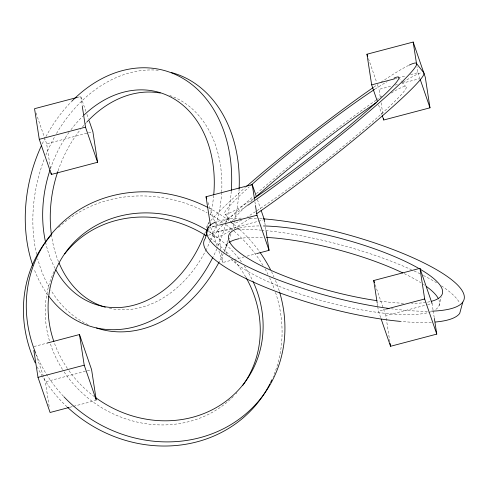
<?xml version="1.0" encoding="UTF-8"?>
<svg xmlns="http://www.w3.org/2000/svg" width="488" height="488" viewBox="0 0 488 488"><rect width="100%" height="100%" fill="white"/><g stroke="black" fill="none" stroke-linecap="round" stroke-linejoin="round"><path stroke-width="0.37" stroke-dasharray="2.44 1.83" d="M225.913 246.202L227.432 240.572M439.054 305.653L441.335 297.21M77.104 97.472L80.776 96.508L85.955 111.557M50.447 168.47L46.647 143.808L87.73 132.98M88.462 132.785L92.866 131.626M394.42 78.879L397.354 78.104M398.086 77.915L406.156 75.786M410.56 74.627L417.899 72.694L416.978 66.716M380.201 96.819L379.048 89.347L390.79 86.254M395.189 85.095L397.391 84.516M401.795 83.35L419.399 78.714M218.819 225.273L210.749 227.402L217.41 246.751M220.887 249.813L218.124 231.873L257.743 221.43M258.475 221.241L263.611 219.887M218.892 251.052L222.845 262.52L233.111 259.811M233.85 259.622L244.116 256.914M247.056 256.139L255.858 253.821M34.008 346.529L47.214 343.046M49.166 406.504L45.366 381.836L90.121 370.044M380.67 317.621L378.45 311.167L385.788 309.233M389.851 341.801L385.825 315.638L426.909 304.811M427.647 304.622L432.045 303.457L433.082 310.185M69.894 407.266L72.834 406.492M73.566 406.297L96.307 400.306M398.647 77.568L401.417 81.106M401.88 81.691L405.577 86.407M225.206 214.226L232.599 223.65M207.504 228.488L214.439 237.327M417.899 72.694L419.869 78.428M368.44 58.529L376.584 82.179M377.566 85.046L379.048 89.347M378.584 104.944L382.043 114.979M375.211 284.821L385.825 315.638M257.432 199.623L260.641 208.943M208.004 202.489L214.421 221.125M214.665 221.839L218.124 231.873M86.943 114.424L88.426 118.724M36.033 112.984L46.647 143.808M35.746 353.885L45.366 381.836M433.198 310.935L434.235 317.664M381.122 102.803L382.848 114.015M377.303 303.695L377.645 305.933M377.761 306.684L378.45 311.167M264.807 222.68L265.38 226.42M265.496 227.164L266.07 230.903M254.901 201.764L255.358 204.753M221.345 252.802L222.845 262.52M80.776 96.508L82.155 105.475M250.472 217.929A133.145 9.931 -38.1 0 1 232.794 229.311M222.766 224.944A133.145 9.931 -38.1 0 0 232.264 229.628A133.145 100.394 -74.1 0 0 234.582 220.875M225.084 222.534A133.145 9.931 -38.1 0 1 252.851 196.762M256.468 193.614A133.145 9.931 -38.1 0 1 375.827 100.308M376.449 99.869A133.145 9.931 -38.1 0 1 381.951 96.051M403.186 82.094A133.145 9.931 -38.1 0 1 421.852 72.566M431.38 322.306A133.145 32.147 15.1 0 1 400.489 321.403M208.62 235.393A133.145 32.147 15.1 0 1 232.264 229.628A133.145 120.975 34.7 0 0 225.755 224.486M237.748 229.378A133.145 32.147 15.1 0 1 260.842 230.135M261.562 230.196A133.145 32.147 15.1 0 1 411.469 269.718M414.123 270.938A133.145 32.147 15.1 0 1 419.918 273.707M423.407 275.458A133.145 32.147 15.1 0 1 436.565 282.759M441.451 285.858A133.145 32.147 15.1 0 1 459.842 303.286M67.039 406.827A133.145 120.975 34.7 0 1 42.761 376.98M42.364 376.327A133.145 120.975 34.7 0 1 37.222 366.97M58.603 227.439A133.145 120.975 34.7 0 1 207.162 212.695M209.816 214.147A133.145 120.975 34.7 0 1 223.303 222.699M233.978 231.086A133.145 120.975 34.7 0 1 263.136 265.625M265.057 268.931A133.145 120.975 34.7 0 1 267.93 274.305M269.602 277.702A133.145 120.975 34.7 0 1 274.518 289.543M275.519 292.434A133.145 120.975 34.7 0 1 273.06 377.078M239.12 188.777A133.145 100.394 -74.1 0 1 234.758 220.137M230.94 233.941A133.145 100.394 -74.1 0 1 229.244 238.961M228.207 241.816A133.145 100.394 -74.1 0 1 223.571 253.01M223.254 253.699A133.145 100.394 -74.1 0 1 219.643 261.068M88.108 324.66A133.145 100.394 -74.1 0 1 50.746 289.964M49.251 287.408A133.145 100.394 -74.1 0 1 37.716 258.86M36.606 254.407A133.145 100.394 -74.1 0 1 44.463 158.576M45.86 155.044A133.145 100.394 -74.1 0 1 54.998 136.103M56.504 133.48A133.145 100.394 -74.1 0 1 159.484 70.351M391.266 93.013A110.691 8.259 -38.1 0 1 373.979 120.487A110.691 8.259 -38.1 0 1 256.151 211.231M255.541 211.627A110.691 8.259 -38.1 0 1 247.629 216.611M241.694 220.051A110.691 8.259 -38.1 0 1 247.355 204.856M250.381 202.008A110.691 8.259 -38.1 0 1 253.9 198.762M247.062 205.796A133.145 9.931 -38.1 0 1 208.931 228.067M206.833 227.597A133.145 9.931 -38.1 0 1 209.254 222.54M210.749 220.667A133.145 9.931 -38.1 0 1 245.458 187.337M373.954 87.041A133.145 9.931 -38.1 0 1 378.06 84.229M381.024 82.228A133.145 9.931 -38.1 0 1 408.773 65.325M253.187 198.872A110.691 8.259 -38.1 0 1 249.197 186.892M375.241 89.005A110.691 8.259 -38.1 0 1 387.252 81.606M438.889 299.827A110.691 26.724 15.1 0 1 435.144 309.825M430.995 311.747A110.691 26.724 15.1 0 1 327.607 302.286A110.691 26.724 15.1 0 1 230.562 258.542M226.847 253.644A110.691 26.724 15.1 0 1 228.482 242.963M238.76 238.791A110.691 26.724 15.1 0 1 263.679 237.302M404.247 273.628A110.691 26.724 15.1 0 1 420.808 282.717M423.377 284.382A110.691 26.724 15.1 0 1 424.597 285.212M427.348 311.271A133.145 32.147 15.1 0 1 391.358 308.782M217.782 221.332A133.145 32.147 15.1 0 1 241.505 218.106M249.844 218.124A133.145 32.147 15.1 0 1 258.823 218.52M259.665 218.569A133.145 32.147 15.1 0 1 263.172 218.825M429.995 301.645A110.691 26.724 15.1 0 1 411.469 303.414M403.509 303.261A110.691 26.724 15.1 0 1 378.371 300.858M239.626 228.055A110.691 26.724 15.1 0 1 261.129 225.926M236.948 392.651A110.691 100.577 34.7 0 1 235.936 393.773M233.319 396.512A110.691 100.577 34.7 0 1 62.867 370.026M62.458 369.385A110.691 100.577 34.7 0 1 50.307 343.564M49.422 340.667A110.691 100.577 34.7 0 1 54.766 269.864M210.139 238.382A110.691 100.577 34.7 0 1 230.196 255.846M234.649 260.97A110.691 100.577 34.7 0 1 245.763 277.08M63.458 396.268A133.145 120.975 34.7 0 1 36.027 353.946M208.687 207.87A133.145 120.975 34.7 0 1 229.824 221.271M230.421 221.735A133.145 120.975 34.7 0 1 237.4 227.451M239.651 229.458A133.145 120.975 34.7 0 1 259.701 251.942M271.468 271.535A133.145 120.975 34.7 0 1 274.012 277.001M275.464 280.441A133.145 120.975 34.7 0 1 279.313 291.22M94.532 396.781A110.691 100.577 34.7 0 1 67.82 369.038M67.393 368.416A110.691 100.577 34.7 0 1 54.137 342.32M208.541 231.306A110.691 100.577 34.7 0 1 242.085 262.806M244.244 265.911A110.691 100.577 34.7 0 1 252.741 280.862M169.726 95.496A110.691 83.46 -74.1 0 1 221.698 191.656M221.662 192.394A110.691 83.46 -74.1 0 1 210.828 239.584M210.535 240.285A110.691 83.46 -74.1 0 1 206.753 248.551M206.406 249.24A110.691 83.46 -74.1 0 1 108.183 308.001M58.523 261.714A110.691 83.46 -74.1 0 1 51.569 235.71M58.066 170.8A110.691 83.46 -74.1 0 1 80.435 129.479M82.356 127.118A110.691 83.46 -74.1 0 1 84.326 124.818M84.827 124.251A110.691 83.46 -74.1 0 1 86.352 122.573M231.263 191.15A133.145 100.394 -74.1 0 1 226.078 222.382M225.889 223.114A133.145 100.394 -74.1 0 1 217.209 248.087M216.904 248.776A133.145 100.394 -74.1 0 1 213.067 256.92M47.964 295.033A133.145 100.394 -74.1 0 1 33.989 268.778M42.242 143.905A133.145 100.394 -74.1 0 1 44.56 139.232M45.951 136.591A133.145 100.394 -74.1 0 1 71.126 101.937M213.677 195.462A110.691 83.46 -74.1 0 1 210.121 216.416M208.553 222.278A110.691 83.46 -74.1 0 1 206.967 227.39M205.454 231.727A110.691 83.46 -74.1 0 1 204.649 233.88M55.126 268.516A110.691 83.46 -74.1 0 1 45.774 243.14M50.477 168.635A110.691 83.46 -74.1 0 1 69.217 132.102M70.986 129.71A110.691 83.46 -74.1 0 1 82.936 116.12"/><path stroke-width="0.73" d="M208.284 227.243L205.241 238.498A133.145 32.147 15.1 0 0 261.354 285.584A133.145 32.147 15.1 0 0 400.489 321.403M462.77 302.103L459.726 313.357A133.145 32.147 15.1 0 1 435.278 322.025M77.104 97.472L34.55 108.69L39.272 139.336L51.362 174.454L97.588 162.272L92.866 131.626L89.164 120.871M39.272 139.336L85.492 127.154L82.271 106.225M377.352 101.358L371.673 84.875L366.958 54.229L413.177 42.047L425.268 77.165L429.989 107.811L383.769 119.993L382.287 115.693M371.673 84.875L394.42 78.879M210.517 225.907L206.034 196.756L252.253 184.574L256.45 196.756M219.551 225.078L256.969 215.22L255.474 205.503M256.59 253.626L269.065 250.338L266.07 230.903M47.214 343.046L79.495 334.536L91.591 369.66L96.191 399.556M377.187 302.944L373.735 280.521L419.954 268.339L432.045 303.457M69.162 407.456L50.087 412.488L37.997 377.364L84.217 365.183L79.495 334.536M386.52 309.044L424.67 298.985L419.954 268.339M381.165 319.054L390.546 346.285L436.766 334.109L434.35 318.408M416.343 63.306L423.743 72.73A133.145 9.931 -38.1 0 1 369.764 126.66A133.145 9.931 -38.1 0 1 256.828 213.591M420.119 79.141L429.989 107.811M366.958 54.229L367.696 56.376M424.67 298.985L436.766 334.109M373.735 280.521L374.473 282.674M261.135 210.377L264.344 219.691L264.691 221.936M256.969 215.22L269.065 250.338M206.034 196.756L206.772 198.903M85.492 127.154L97.588 162.272M84.217 365.183L96.063 399.587M413.177 42.047L416.63 64.471M383.537 118.499L383.769 119.993M390.083 343.296L390.546 346.285M252.253 184.574L254.553 199.525M51.136 172.959L51.362 174.454M33.849 350.457L37.997 377.364M255.499 197.311A110.691 8.259 -38.1 0 1 376.279 102.645M409.316 65.069A133.145 9.931 -38.1 0 1 374.76 106.634A133.145 9.931 -38.1 0 1 247.648 205.393M246.654 186.294A133.145 9.931 -38.1 0 1 373.357 87.456M394.09 78.086A110.691 8.259 -38.1 0 1 360.601 116.248A110.691 8.259 -38.1 0 1 254.504 197.988M250.881 185.385A110.691 8.259 -38.1 0 1 374.631 89.402M263.172 218.825A133.145 32.147 15.1 0 1 432.386 267.339A133.145 32.147 15.1 0 1 431.679 311.173M389.003 308.471A133.145 32.147 15.1 0 1 246.544 266.125A133.145 32.147 15.1 0 1 216.044 221.948M229.122 242.487A110.691 26.724 15.1 0 1 238.76 238.791M266.533 237.43A110.691 26.724 15.1 0 1 402.838 272.951M426.341 286.438A110.691 26.724 15.1 0 1 438.12 298.211M420.418 269.37A110.691 26.724 15.1 0 1 431.429 301.291M376.95 300.657A110.691 26.724 15.1 0 1 257.975 264.045A110.691 26.724 15.1 0 1 238.943 228.244M263.489 225.956A110.691 26.724 15.1 0 1 418.259 268.119M269.901 383.879A133.145 120.975 34.7 0 1 67.588 407.346M35.264 362.883A133.145 120.975 34.7 0 1 51.74 234.46M271.853 379.823A133.145 120.975 34.7 0 1 270.572 382.531M64.715 253.912A110.691 100.577 34.7 0 1 206.332 235.844M246.129 277.733A110.691 100.577 34.7 0 1 242.573 385.654M279.532 291.952A133.145 120.975 34.7 0 1 221.735 429.605A133.145 120.975 34.7 0 1 63.977 396.823M35.746 353.263A133.145 120.975 34.7 0 1 65.642 219.594A133.145 120.975 34.7 0 1 208.016 207.522M260.141 252.564A133.145 120.975 34.7 0 1 270.444 269.498M253.065 281.546A110.691 100.577 34.7 0 1 225.267 401.752A110.691 100.577 34.7 0 1 95.136 397.232M53.887 341.6A110.691 100.577 34.7 0 1 86.632 231.452A110.691 100.577 34.7 0 1 207.894 230.897M105.28 307.226A110.691 83.46 -74.1 0 1 59.078 263.05M51.466 234.978A110.691 83.46 -74.1 0 1 57.822 171.526M86.864 122.024A110.691 83.46 -74.1 0 1 160.29 93.037M71.663 101.388A133.145 100.394 -74.1 0 1 181.286 77.464A133.145 100.394 -74.1 0 1 231.318 190.393M212.731 257.585A133.145 100.394 -74.1 0 1 48.879 296.265M32.751 265.32A133.145 100.394 -74.1 0 1 41.285 145.942M171.343 72.523A133.145 100.394 -74.1 0 1 239.12 188.777M219.295 261.721A133.145 100.394 -74.1 0 1 96.508 328.009M84.003 115.095A110.691 83.46 -74.1 0 1 174.747 99.302A110.691 83.46 -74.1 0 1 213.744 194.712M204.374 234.588A110.691 83.46 -74.1 0 1 55.87 269.876M45.774 243.14A110.691 83.46 -74.1 0 1 49.989 170.086"/></g></svg>
